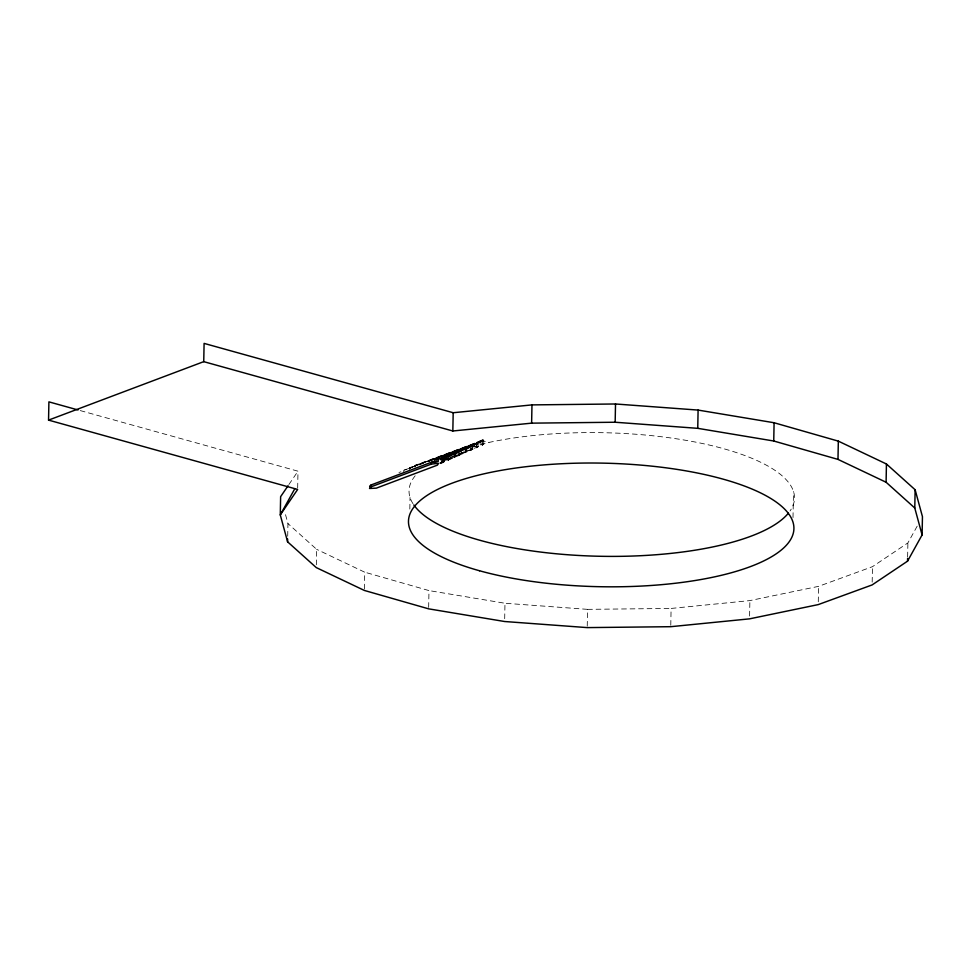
<?xml version="1.0" encoding="UTF-8"?>
<svg xmlns="http://www.w3.org/2000/svg" width="971" height="971" viewBox="0 0 971 971"><rect width="100%" height="100%" fill="white"/><g stroke="black" fill="none" stroke-linecap="round" stroke-linejoin="round"><path stroke-width="0.73" stroke-dasharray="4.86 3.64" d="M287.707 536.21L287.95 523.575L284.867 512.239M297.672 488.049L297.988 471.19L79.488 410.369M316.34 564.782L316.631 549.331L287.95 523.575M364.416 589.045L364.732 572.198L316.631 549.331M403.73 472.124L403.766 470.267L406.97 469.054M409.349 469.636L409.386 467.779L478.193 442.424L478.096 446.429L476.712 447.752L441.222 461.128M409.823 509.083L410.041 497.492M414.969 467.148L415.005 465.303L483.813 439.936L483.716 443.941L482.332 445.264L440.009 460.982M428.66 607.433L428.976 590.586L364.732 572.198M441.744 459.052L443.092 459.028L442.655 457.268L444.245 456.916M440.166 463.725L443.007 462.657L443.079 458.955L444.487 457.329L440.069 458.421M443.856 456.977L443.82 458.834L440.033 460.278L443.82 458.834L440.045 459.125M443.007 462.657L444.39 461.334L444.487 457.329M440.106 463.385L448.626 460.181L448.699 456.467L450.095 454.841L445.689 455.945M448.626 460.181L450.01 458.846L450.095 454.841M454.331 454.064L453.882 452.304L460.679 451.381C460.812 446.259 462.803 454.646 459.866 455.205L439.984 462.694M440.045 463.046L454.246 457.693L454.319 453.979L455.715 452.365L451.309 453.457M455.096 452.013L455.059 453.87L451.272 455.314M454.246 457.693L455.63 456.37L455.715 452.365M468.665 447.558L466.311 447.194L466.298 448.893L459.501 449.816L459.465 451.673L466.687 450.884L465.485 452.717L439.924 462.354M459.866 455.205L459.938 451.503L461.334 449.876M466.711 446.976L465.121 447.34L465.085 449.185L470.389 448.25L472.476 448.905L471.093 450.241L441.283 461.468M465.485 452.717L465.546 449.015L466.93 447.692L466.335 447.048L428.818 461.189M466.881 451.102L466.954 447.388M471.178 446.611L470.741 444.852L472.331 444.5M471.093 450.241L471.166 446.526L472.549 445.204L471.942 444.56L408.038 468.653M472.501 448.614L472.574 444.912M476.712 447.752L476.785 444.038L478.193 442.424M482.332 445.264L482.405 441.562L483.813 439.936M504.689 618.709L504.981 603.258L428.976 590.586M587.237 626.198L587.564 609.351L504.981 603.258M670.779 625.288L671.095 608.441L749.891 600.6L818.577 586.35L872.468 566.676L907.897 542.91L917.352 525.857M749.6 616.039L749.891 600.6M793.004 517.579L793.501 491.496M818.274 601.802L818.577 586.35M872.176 582.127L872.468 566.676M907.63 556.953L907.897 542.91M443.832 457.559L443.164 458.615L443.638 457.353M449.452 455.071L448.857 456.091L446.478 455.727L449.051 454.744M460.691 450.107L460.096 451.127L457.79 450.726L460.582 449.864M466.311 447.619L465.595 448.699L463.325 448.274M482.672 439.875L482.563 441.186L480.184 440.822M477.635 442.618L476.943 443.674L474.564 443.31M483.242 440.142L482.49 441.222M288.897 484.529L297.988 471.19M409.641 468.69L410.502 467.84M415.26 466.201L416.122 465.352M454.392 453.639L455.132 452.85L454.586 452.292M471.251 446.187L471.53 444.803L468.944 445.786L471.336 446.162L471.433 444.839M476.87 443.711L477.052 442.351M414.933 466.019L416.243 465.012M448.784 456.127L449.257 454.865M410.624 467.5L409.325 468.508L413.61 466.93M440.433 458.87L452.316 452.899L488.899 442.448A192.756 61.804 1.1 0 1 707.446 444.621A192.756 61.804 1.1 0 1 790.042 510.964M479.395 441.04L483.182 439.596L483.145 441.441L479.334 442.885M468.168 446.005L471.942 444.56L471.918 446.417L468.131 447.862M462.548 448.493L466.335 447.048M456.928 450.969L460.715 449.524M462.512 450.338L466.298 448.893L435.736 460.242M456.892 452.826L460.679 451.381L440.069 459.149M404.567 470.049L465.121 447.34M398.96 472.525L400.926 471.785M423.405 463.24L419.096 464.854L420.334 464.66M428.745 461.407L459.501 449.816M432.932 459.999L483.813 441.028L488.899 442.448M434.255 459.866L483.145 441.441L478.849 441.975M434.195 460.096L476.276 444.123M434.195 460.254L477.526 443.929L477.562 442.072L409.944 467.864M435.676 459.902L471.166 446.526M435.918 459.987L471.918 446.417L466.298 447.194M439.899 459.052L459.938 451.503M440.118 459.332L454.319 453.979M440.045 459.526L455.059 453.87L450.75 454.392M471.845 444.718L473.751 444.22M470.704 446.709L478.12 446.138M449.864 454.428L448.274 454.792L448.238 456.637L455.642 456.067M453.845 454.161L461.261 453.591M442.618 459.125L450.034 458.555M479.371 441.732L476.36 442.363L476.324 444.22L483.74 443.65M478.934 441.939L477.465 442.242L479.905 442.582M462.075 449.391L460.606 449.694L463.046 450.034M456.455 451.879L454.986 452.17L457.341 452.559M451.284 454.161L449.367 454.659L451.733 455.035M445.665 456.637L443.747 457.147L446.199 457.487M473.229 444.451L475.001 444.026M467.609 446.939L468.908 446.709M461.99 449.427L463.288 449.197M456.37 451.903L457.669 451.685M445.131 456.88L446.903 456.443M480.05 441.781L481.98 441.599M474.516 444.233L477.526 443.929L473.714 445.373M474.431 444.269L476.373 444.087M468.811 446.745L470.753 446.575M463.203 449.233L465.133 449.051M457.584 451.721L458.688 451.576M451.964 454.197L453.894 454.027M440.725 459.174L441.841 459.028M441.259 460.788L444.415 461.043M458.603 451.6L459.514 451.539M448.274 456.504L446.344 456.686L449.439 456.346L449.476 454.501L451.818 455.011M587.564 609.351L671.095 608.441M416.328 465.376L415.005 465.303M471.93 444.706L474.285 445.07M463.41 448.238L465.716 448.638L465.813 447.328M457.705 450.762C458.409 452.037 461.965 450.69 460.205 449.804M455.156 452.122L457.438 452.522M452.085 453.239L454.477 453.615L454.877 452.389M440.858 458.215L443.237 458.579M418.744 463.968L420.358 464.648M412.978 503.682A192.756 61.804 1.1 0 1 415.175 475.802M449.439 456.346L440.057 459.902L449.439 456.346"/><path stroke-width="1.46" d="M48.55 420.115L203.74 361.649L204.092 343.394L453.19 412.736L531.974 404.895L615.517 403.985L698.1 410.078L774.093 422.749L838.337 441.137L886.438 463.992L915.131 489.76L922.45 516.669L922.098 534.936L907.545 561.165L872.116 584.93L818.225 604.605L749.539 618.855L670.743 626.696L587.212 627.606L504.629 621.513L428.624 608.841L364.392 590.453L316.279 567.598L287.598 541.83L280.279 514.909L297.648 489.445L48.55 420.115L48.902 401.86L78.032 409.968M287.598 541.83L287.647 539.014M371.262 486.75L431.379 464.089L438.589 463.313L437.387 465.145L376.347 488.146L369.526 488.474L371.262 486.75L371.298 484.893L431.415 462.245L436.719 461.298M431.379 464.089L431.415 462.245M438.237 459.465L438.2 461.322L432.52 462.111L434.959 462.463M922.098 534.936L914.779 508.015L886.098 482.247L837.985 459.392L773.741 441.004L697.748 428.332L615.165 422.239L531.623 423.15L452.838 430.99L453.19 412.736M531.623 423.15L531.974 404.895M615.165 422.239L615.517 403.985M697.748 428.332L698.1 410.078M773.741 441.004L774.093 422.749M837.985 459.392L838.337 441.137M886.098 482.247L886.438 463.992M907.545 561.165L907.606 558.361M914.779 508.015L915.131 489.76M370.315 486.07L371.177 485.221M294.832 488.68L280.279 514.909L280.631 496.654L288.071 485.743M371.298 484.893L369.672 486.301L370.024 487.029M436.125 461.541L437.472 461.516M203.74 361.649L452.838 430.99M788.367 513.186A192.756 61.804 1.1 0 1 598.864 556.249A192.756 61.804 1.1 0 1 413.804 504.92M479.504 570.754A192.756 61.804 1.1 0 0 791.462 538.031A192.756 61.804 1.1 0 0 532.594 465.971A192.756 61.804 1.1 0 0 479.504 570.754"/></g></svg>
